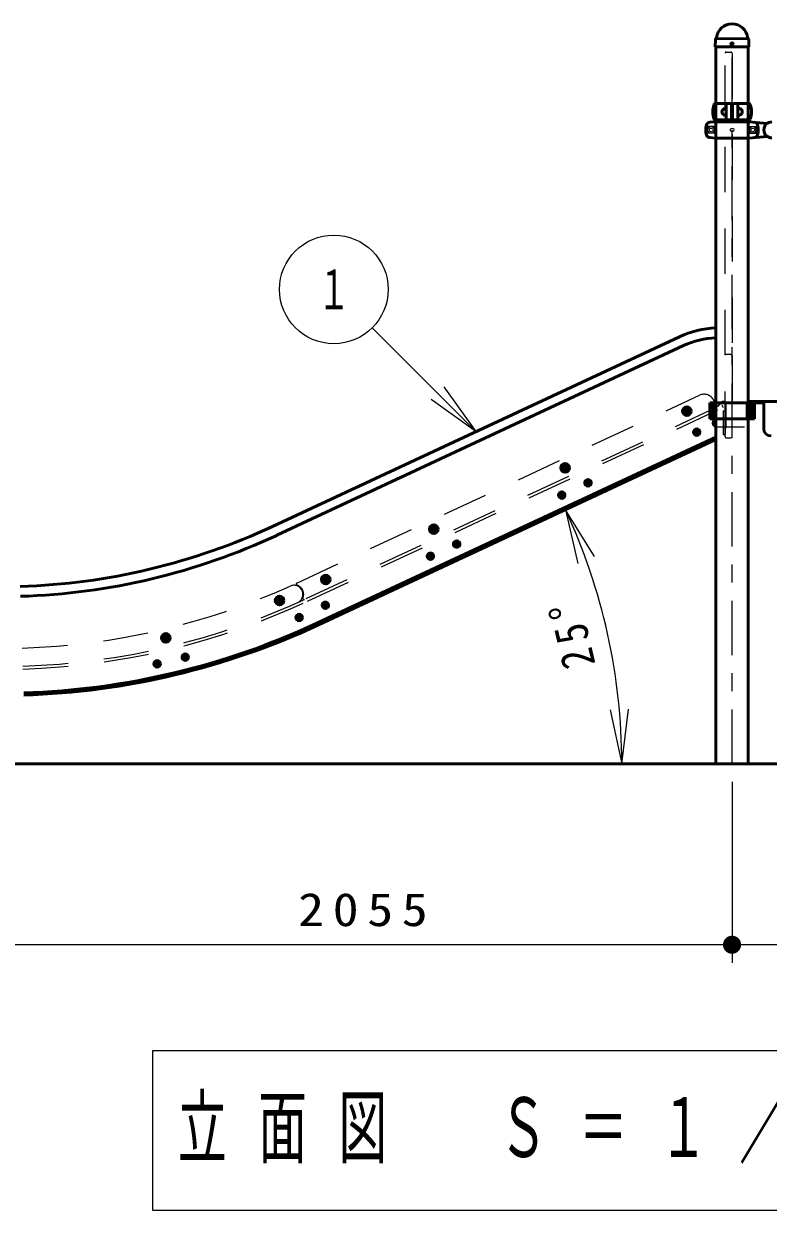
# Model space of a CAD drawing. Units: millimetres on the paper, scale 1:50. Extents: x -385 to 0, y 0 to 267.
# Drawn here: x -340.6 to -299.5, y 84.3 to 149.9 of the extents above; entities that cross this region are included whole.
import ezdxf
from ezdxf.enums import TextEntityAlignment as Align

# ---------------------------------------------------------------- set-up
doc = ezdxf.new("R2010")
doc.units = ezdxf.units.MM
doc.linetypes.add('USER1', pattern=[4.5, 2.5, -2])
doc.linetypes.add('USER2', pattern=[6, 3, -1, 1, -1])
doc.layers.add('LY_1', color=140, linetype='Continuous', lineweight=50)
doc.styles.add('ＭＳ ゴシック', font='')
doc.styles.get('ＭＳ ゴシック').set_extended_font_data('MS Gothic')

# ---------------------------------------------------------------- blocks, each defined once
blk = doc.blocks.new('filled_dot')
at = {"color": 0, "linetype": 'Continuous', "lineweight": -2, "const_width": 1.25}
blk.add_lwpolyline([(-0.625, 0, 1), (0.625, 0, 1)], format="xyb", close=True, dxfattribs=at)
blk = doc.blocks.new('open_arrow')
at = {"color": 0, "linetype": 'Continuous', "lineweight": -2}
blk.add_lwpolyline([(7.5, 1.25), (0, 0), (7.5, -1.25)], dxfattribs=at)

msp = doc.modelspace()

# ---------------------------------------------------------------- linework, layer by layer
at = {"layer": 'LY_1'}
for p, q in [((-302.39, 148.586), (-302.382, 148.982)), ((-302.357, 149.04), (-302.335, 149.062)), ((-300.565, 149.04), (-300.587, 149.062)), ((-300.532, 148.586), (-300.54, 148.982)), ((-302.38, 148.576), (-302.39, 148.586)), ((-302.38, 148.576), (-300.542, 148.576)), ((-302.352, 108.996), (-302.352, 148.576)), ((-300.57, 108.996), (-300.57, 148.576)), ((-300.532, 148.586), (-300.542, 148.576)), ((-302.383, 145.446), (-301.531, 145.446)), ((-301.786, 145.181), (-301.826, 145.183)), ((-301.786, 144.996), (-301.786, 145.426)), ((-301.786, 144.996), (-301.786, 144.566)), ((-301.491, 145.406), (-301.491, 144.586)), ((-301.431, 145.406), (-301.431, 144.586)), ((-300.539, 145.446), (-301.391, 145.446)), ((-301.136, 144.996), (-301.136, 145.426)), ((-301.136, 145.181), (-301.096, 145.183)), ((-301.136, 144.996), (-301.136, 144.566)), ((-302.381, 144.446), (-302.697, 144.418)), ((-302.381, 144.546), (-301.531, 144.546)), ((-302.381, 144.446), (-300.541, 144.446)), ((-301.786, 144.81), (-301.826, 144.809)), ((-300.539, 144.546), (-301.391, 144.546)), ((-301.136, 144.81), (-301.096, 144.809)), ((-300.541, 144.446), (-299.514, 144.356)), ((-302.381, 143.546), (-302.697, 143.573)), ((-302.381, 143.546), (-300.541, 143.546)), ((-300.541, 143.546), (-299.514, 143.636)), ((-326.83, 122.1), (-304.368, 132.574)), ((-326.6, 121.607), (-304.138, 132.081)), ((-300.225, 128.932), (-302.697, 128.932)), ((-302.697, 128.932), (-302.697, 128.032)), ((-302.531, 128.932), (-302.531, 128.032)), ((-300.627, 128.932), (-300.627, 128.032)), ((-300.57, 128.996), (-298.861, 128.996)), ((-300.57, 128.932), (-299.711, 128.932)), ((-300.439, 128.932), (-300.439, 128.032)), ((-300.38, 128.932), (-300.38, 128.032)), ((-300.225, 128.932), (-300.225, 128.032)), ((-299.711, 128.936), (-299.711, 127.496)), ((-300.225, 128.032), (-302.697, 128.032)), ((-302.361, 127.87), (-302.396, 127.81)), ((-302.361, 127.75), (-302.396, 127.81)), ((-303.449, 127.363), (-303.483, 127.303)), ((-303.449, 127.243), (-303.483, 127.303)), ((-303.449, 127.363), (-303.379, 127.363)), ((-303.449, 127.243), (-303.379, 127.243)), ((-303.345, 127.303), (-303.379, 127.363)), ((-303.345, 127.303), (-303.379, 127.243)), ((-301.811, 127.516), (-301.841, 127.516)), ((-324.345, 116.77), (-302.352, 127.026)), ((-324.295, 116.662), (-302.352, 126.894)), ((-309.472, 124.545), (-309.478, 124.476)), ((-309.472, 124.545), (-309.409, 124.574)), ((-309.352, 124.534), (-309.409, 124.574)), ((-309.352, 124.534), (-309.358, 124.465)), ((-310.922, 123.868), (-310.928, 123.799)), ((-310.922, 123.868), (-310.859, 123.898)), ((-310.802, 123.858), (-310.859, 123.898)), ((-310.802, 123.858), (-310.808, 123.789)), ((-309.421, 124.436), (-309.478, 124.476)), ((-309.421, 124.436), (-309.358, 124.465)), ((-310.871, 123.76), (-310.928, 123.799)), ((-310.871, 123.76), (-310.808, 123.789)), ((-316.722, 121.164), (-316.728, 121.095)), ((-316.672, 121.055), (-316.728, 121.095)), ((-316.722, 121.164), (-316.66, 121.193)), ((-316.672, 121.055), (-316.609, 121.084)), ((-316.603, 121.153), (-316.66, 121.193)), ((-316.603, 121.153), (-316.609, 121.084)), ((-318.172, 120.487), (-318.178, 120.418)), ((-318.122, 120.379), (-318.178, 120.418)), ((-318.172, 120.487), (-318.11, 120.517)), ((-318.122, 120.379), (-318.059, 120.408)), ((-318.053, 120.477), (-318.11, 120.517)), ((-318.053, 120.477), (-318.059, 120.408)), ((-323.973, 117.783), (-323.979, 117.714)), ((-323.922, 117.674), (-323.979, 117.714)), ((-323.973, 117.783), (-323.91, 117.812)), ((-323.922, 117.674), (-323.859, 117.703)), ((-323.853, 117.772), (-323.91, 117.812)), ((-323.853, 117.772), (-323.859, 117.703)), ((-325.423, 117.107), (-325.429, 117.038)), ((-325.372, 116.998), (-325.429, 117.038)), ((-325.423, 117.107), (-325.36, 117.136)), ((-325.372, 116.998), (-325.309, 117.027)), ((-325.303, 117.096), (-325.36, 117.136)), ((-325.303, 117.096), (-325.309, 117.027)), ((-331.694, 114.93), (-331.714, 114.864)), ((-331.666, 114.813), (-331.714, 114.864)), ((-331.694, 114.93), (-331.627, 114.946)), ((-331.666, 114.813), (-331.599, 114.829)), ((-331.579, 114.896), (-331.627, 114.946)), ((-331.579, 114.896), (-331.599, 114.829)), ((-333.251, 114.559), (-333.27, 114.493)), ((-333.223, 114.443), (-333.27, 114.493)), ((-333.251, 114.559), (-333.183, 114.575)), ((-333.223, 114.443), (-333.155, 114.459)), ((-333.136, 114.525), (-333.183, 114.575)), ((-333.136, 114.525), (-333.155, 114.459)), ((-357.799, 108.996), (-280.666, 108.996))]:
    msp.add_line(p, q, dxfattribs=at)
at = {"layer": 'LY_1', "color": 7, "lineweight": 13}
for p, q in [((-302.354, 149.006), (-300.568, 149.006)), ((-302.318, 149.076), (-300.607, 149.076)), ((-302.426, 144.18), (-302.796, 144.18)), ((-302.796, 143.811), (-302.796, 144.18)), ((-300.496, 144.18), (-300.126, 144.18)), ((-300.126, 143.811), (-300.126, 144.18)), ((-302.426, 143.811), (-302.796, 143.811)), ((-300.496, 143.811), (-300.126, 143.811)), ((-315.599, 127.337), (-321.329, 133.066)), ((-317.367, 129.812), (-315.599, 127.337)), ((-315.599, 127.337), (-318.074, 129.104)), ((-315.599, 127.337), (-317.721, 129.458)), ((-301.461, 107.996), (-301.461, 97.996)), ((-301.461, 107.996), (-301.461, 97.996)), ((-301.461, 98.996), (-342.567, 98.996)), ((-286.461, 98.996), (-301.461, 98.996)), ((-333.458, 93.133), (-333.458, 84.333)), ((-285.658, 93.133), (-333.458, 93.133)), ((-333.458, 84.333), (-285.658, 84.333))]:
    msp.add_line(p, q, dxfattribs=at)
at = {"layer": 'LY_1', "color": 7, "linetype": 'USER2', "lineweight": 13}
for p, q in [((-301.461, 108.996), (-301.461, 148.996)), ((-302.281, 127.596), (-300.769, 127.596))]:
    msp.add_line(p, q, dxfattribs=at)
at = {"layer": 'LY_1', "color": 7, "linetype": 'USER1', "lineweight": 13}
for p, q in [((-301.841, 127.056), (-301.841, 148.236)), ((-301.781, 148.296), (-301.521, 148.296)), ((-301.461, 148.236), (-301.461, 131.656)), ((-301.521, 131.596), (-301.841, 131.596)), ((-301.461, 131.536), (-301.461, 127.056)), ((-325.495, 118.971), (-303.261, 129.339)), ((-324.971, 118.112), (-302.022, 128.813)), ((-324.903, 117.967), (-301.954, 128.668)), ((-302.32, 128.74), (-302.463, 129.049)), ((-302.26, 128.736), (-302.029, 128.977)), ((-302.239, 128.715), (-302.26, 128.736)), ((-302.239, 128.715), (-302.007, 128.956)), ((-302.022, 128.813), (-301.954, 128.668)), ((-301.871, 128.996), (-301.985, 128.996)), ((-301.871, 128.966), (-301.985, 128.966)), ((-301.961, 128.476), (-301.961, 127.176)), ((-301.961, 128.476), (-301.841, 128.476)), ((-301.841, 128.936), (-301.841, 127.516)), ((-301.811, 128.936), (-301.811, 127.516)), ((-301.841, 128.136), (-301.841, 127.176)), ((-301.961, 127.176), (-301.841, 127.176)), ((-301.781, 126.996), (-301.521, 126.996))]:
    msp.add_line(p, q, dxfattribs=at)
at = {"layer": 'LY_1'}
for points in [[(-303.984, 128.513), (-304.013, 128.463), (-303.984, 128.413), (-303.926, 128.413), (-303.897, 128.463), (-303.926, 128.513)], [(-310.71, 125.377), (-310.739, 125.327), (-310.71, 125.277), (-310.652, 125.277), (-310.623, 125.327), (-310.652, 125.377)], [(-317.96, 121.996), (-317.989, 121.946), (-317.96, 121.896), (-317.903, 121.896), (-317.874, 121.946), (-317.903, 121.996)], [(-323.941, 119.2), (-323.948, 119.142), (-323.902, 119.108), (-323.849, 119.13), (-323.842, 119.188), (-323.888, 119.222)], [(-326.438, 118.062), (-326.39, 118.03), (-326.393, 117.973), (-326.445, 117.947), (-326.493, 117.978), (-326.49, 118.036)], [(-332.75, 115.989), (-332.779, 115.939), (-332.75, 115.889), (-332.693, 115.889), (-332.664, 115.939), (-332.693, 115.989)]]:
    msp.add_lwpolyline(points, close=True, dxfattribs=at)
for centre, radius in [((-301.461, 148.736), 0.06), ((-303.955, 128.463), 0.24), ((-303.955, 128.463), 0.14), ((-303.955, 128.463), 0.0577), ((-303.414, 127.303), 0.18), ((-303.414, 127.303), 0.0693), ((-310.681, 125.327), 0.24), ((-310.681, 125.327), 0.14), ((-310.681, 125.327), 0.0577), ((-309.415, 124.505), 0.18), ((-309.415, 124.505), 0.0693), ((-310.865, 123.829), 0.18), ((-310.865, 123.829), 0.0693), ((-317.932, 121.946), 0.24), ((-317.932, 121.946), 0.14), ((-317.932, 121.946), 0.0577), ((-316.666, 121.124), 0.18), ((-318.116, 120.448), 0.18), ((-316.666, 121.124), 0.0693), ((-318.116, 120.448), 0.0693), ((-323.895, 119.165), 0.24), ((-323.895, 119.165), 0.14), ((-323.895, 119.165), 0.0577), ((-326.442, 118.004), 0.24), ((-326.442, 118.004), 0.14), ((-326.442, 118.004), 0.0577), ((-323.916, 117.743), 0.18), ((-323.916, 117.743), 0.0693), ((-325.366, 117.067), 0.18), ((-325.366, 117.067), 0.0693), ((-332.721, 115.939), 0.24), ((-332.721, 115.939), 0.14), ((-332.721, 115.939), 0.0577), ((-333.203, 114.509), 0.18), ((-331.647, 114.88), 0.18), ((-331.647, 114.88), 0.0693), ((-333.203, 114.509), 0.0693)]:
    msp.add_circle(centre, radius, dxfattribs=at)
at = {"layer": 'LY_1', "color": 7, "lineweight": 13}
for centre, radius in [((-302.611, 143.996), 0.185), ((-300.311, 143.996), 0.185), ((-302.611, 143.996), 0.1), ((-301.461, 143.996), 0.1), ((-300.311, 143.996), 0.1), ((-323.45, 135.188), 3)]:
    msp.add_circle(centre, radius, dxfattribs=at)
at = {"layer": 'LY_1'}
for centre, radius, start, end in [((-301.461, 148.996), 0.864, 90, 173.3676), ((-301.461, 148.996), 0.864, 6.6324, 90), ((-302.298, 148.981), 0.084, 135, 178.99605), ((-302.375, 149.102), 0.056, 315, 353.3676), ((-300.547, 149.102), 0.056, 186.6324, 225), ((-300.624, 148.981), 0.084, 1.00395, 45), ((-301.409, 144.996), 1.122, 159.19706, 200.80294), ((-302.383, 145.366), 0.08, 90, 159.19706), ((-301.833, 144.996), 0.187, 88, 272), ((-301.766, 145.426), 0.02, 90, 180), ((-301.531, 145.406), 0.04, 0, 90), ((-301.391, 145.406), 0.04, 90, 180), ((-301.156, 145.426), 0.02, 0, 90), ((-301.09, 144.996), 0.187, 268, 92), ((-300.539, 145.366), 0.08, 20.80294, 90), ((-301.513, 144.996), 1.122, 339.19706, 20.80294), ((-301.911, 143.996), 1, 163.80375, 196.19625), ((-302.679, 144.219), 0.2, 95, 163.80375), ((-302.383, 144.626), 0.08, 200.80294, 270), ((-301.766, 144.566), 0.02, 180, 270), ((-301.531, 144.586), 0.04, 270, 0), ((-301.391, 144.586), 0.04, 180, 270), ((-301.156, 144.566), 0.02, 270, 0), ((-300.539, 144.626), 0.08, 270, 339.19706), ((-300.243, 144.219), 0.2, 16.19625, 85), ((-301.011, 143.996), 1, 343.80375, 16.19625), ((-299.261, 143.996), 0.44, 90, 270), ((-302.679, 143.773), 0.2, 196.19625, 265), ((-300.243, 143.773), 0.2, 275, 343.80375), ((-302.14, 127.796), 5.272, 92.30189, 115), ((-302.14, 127.796), 4.728, 92.56691, 115), ((-299.651, 128.936), 0.06, 90, 180), ((-302.326, 127.81), 0.18, 98.18582, 261.81418), ((-299.311, 127.496), 0.4, 180, 270), ((-341.875, 154.364), 35.6, 271.8, 295), ((-341.875, 154.364), 36.144, 271.8, 295), ((-341.875, 154.364), 41.48, 271.8, 295), ((-341.875, 154.364), 41.6, 271.8, 295)]:
    msp.add_arc(centre, radius, start, end, dxfattribs=at)
at = {"layer": 'LY_1', "color": 7, "linetype": 'USER1', "lineweight": 13}
for centre, radius, start, end in [((-301.781, 148.236), 0.06, 90, 180), ((-301.521, 148.236), 0.06, 0, 90), ((-301.521, 131.656), 0.06, 270, 0), ((-301.521, 131.536), 0.06, 0, 90), ((-303.007, 128.795), 0.6, 25, 115), ((-302.374, 128.715), 0.06, 295, 25), ((-301.985, 128.936), 0.06, 90, 136.19325), ((-301.985, 128.936), 0.03, 90, 136.19325), ((-301.871, 128.936), 0.06, 0, 90), ((-301.871, 128.936), 0.03, 0, 90), ((-301.781, 127.056), 0.06, 180, 270), ((-301.521, 127.056), 0.06, 270, 0), ((-341.875, 154.364), 39, 271.8, 294.2457), ((-325.655, 118.348), 0.5, 294.2457, 114.2457), ((-325.47, 118.916), 0.06, 115, 252.16657), ((-325.653, 118.345), 0.54, 337.83343, 72.16657), ((-341.875, 154.364), 40, 271.8, 295), ((-341.875, 154.364), 40.16, 271.8, 295), ((-325.098, 118.119), 0.06, 157.83343, 295)]:
    msp.add_arc(centre, radius, start, end, dxfattribs=at)
at = {"layer": 'LY_1', "color": 7, "lineweight": 13}
for centre, radius, start, end in [((-304.986, 143.996), 2.567, 355.87048, 4.12952), ((-297.936, 143.996), 2.567, 175.87048, 184.12952), ((-340.734, 108.996), 33.185, 0, 25)]:
    msp.add_arc(centre, radius, start, end, dxfattribs=at)

# ---------------------------------------------------------------- block references
at = {"layer": 'LY_1', "color": 7, "lineweight": 13, "xscale": 0.4, "yscale": 0.4}
for name, p, rotation in [('open_arrow', (-310.659, 123.02), 292.4), ('open_arrow', (-307.549, 108.996), 92.6), ('filled_dot', (-301.461, 98.996), 180)]:
    msp.add_blockref(name, p, dxfattribs=dict(at, rotation=rotation))
msp.add_blockref('filled_dot', (-301.461, 98.996), dxfattribs=at)

# ---------------------------------------------------------------- texts
at = {"layer": 'LY_1', "color": 7, "style": 'ＭＳ ゴシック', "width": 0.6}
msp.add_text('１', height=2.199, dxfattribs=at).set_placement((-323.45, 135.188), align=Align.MIDDLE_CENTER)
at = {"layer": 'LY_1', "color": 7, "insert": (-309.41, 116.388), "char_height": 1.833, "attachment_point": 8, "rotation": 103.278, "style": 'ＭＳ ゴシック'}
msp.add_mtext('\\T1.33;\\W0.85;25°', dxfattribs=at)
at = {"layer": 'LY_1', "color": 7, "style": 'ＭＳ ゴシック'}
for s, insert, char_height, attachment_point in [('\\T1.33;\\W1.15;2055', (-321.605, 99.996), 1.833, 8), ('\\T1.64;\\W0.6;立面図\u3000Ｓ＝１／５０', (-332.058, 88.733), 3.299, 4)]:
    msp.add_mtext(s, dxfattribs=dict(at, insert=insert, char_height=char_height, attachment_point=attachment_point))

doc.saveas('drawing.dxf')
